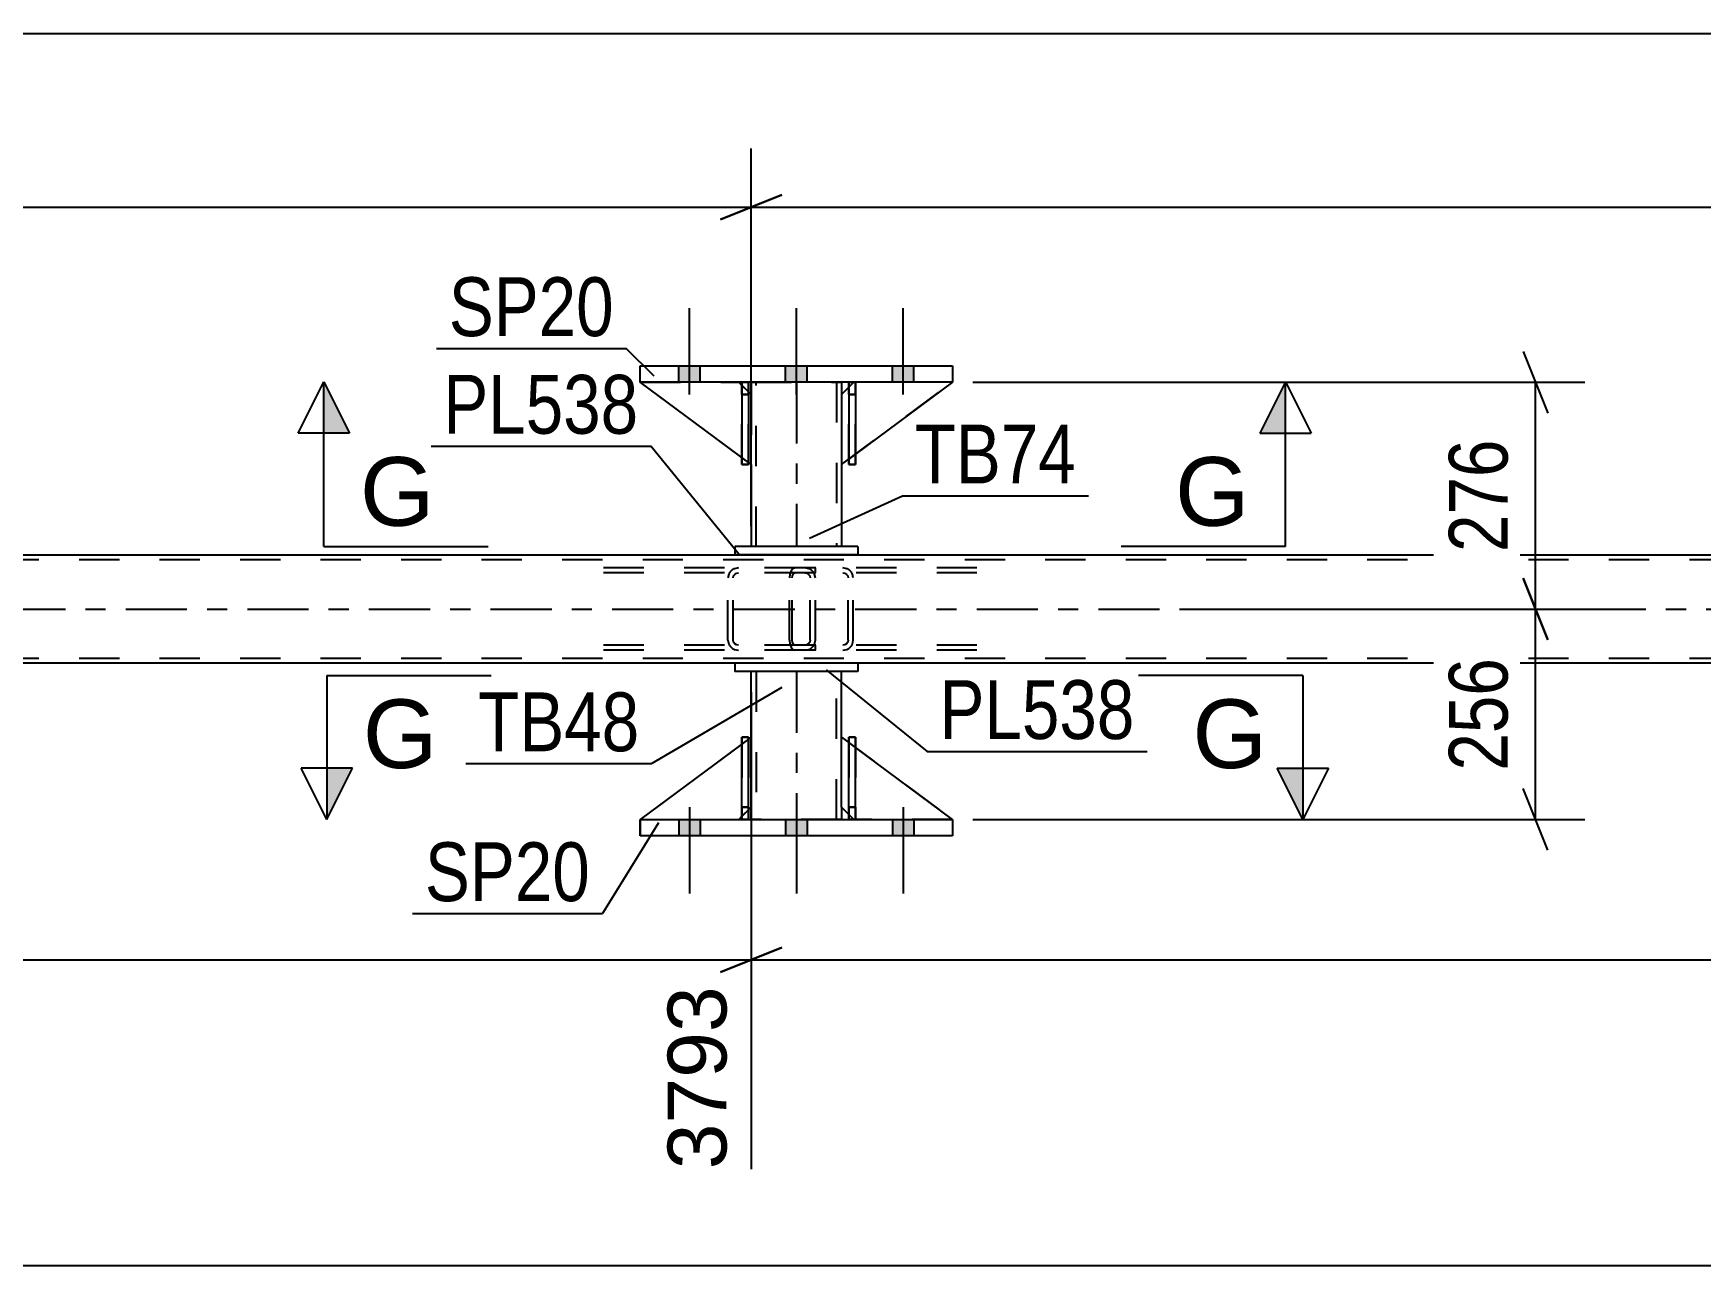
# Model space of a CAD drawing. Header units: millimetres. Extents: x 0 to 841, y 0 to 594.
# Drawn here: x 207.9 to 289.1, y 206.5 to 266.5 of the extents above; entities that cross this region are included whole.
import ezdxf

# ---------------------------------------------------------------- set-up
doc = ezdxf.new("R2010")
doc.units = ezdxf.units.MM
doc.linetypes.add('DXK_LINE_DOT2', pattern=[3.9198, 1.9599, -1.9599])
doc.linetypes.add('DXK_LINE_DOT3', pattern=[5.9187, 2.979, -0.9799, 0.9799, -0.9799])
doc.styles.add('Arial', font='arial.ttf', dxfattribs={"height": 0.2})
doc.styles.add('Arial Narrow', font='ARIALN.TTF', dxfattribs={"height": 0.2})

# ---------------------------------------------------------------- blocks, each defined once
blk = doc.blocks.new('Part-318892383-3892 - 3679')
at = {"color": 2, "linetype": 'Continuous'}
for p, q in [((242.839, 232.213), (242.713, 232.119)), ((242.839, 228.813), (242.839, 232.213)), ((242.393, 231.882), (237.439, 228.213)), ((242.393, 228.367), (242.239, 228.213)), ((242.839, 228.813), (242.713, 228.687)), ((242.839, 228.813), (242.839, 228.813))]:
    blk.add_line(p, q, dxfattribs=at)
at = {"color": 7, "linetype": 'DXK_LINE_DOT2'}
for p, q in [((242.839, 228.813), (242.839, 232.213)), ((242.713, 232.119), (242.393, 231.882)), ((237.439, 228.213), (237.439, 228.213)), ((237.439, 228.213), (242.239, 228.213)), ((242.839, 228.813), (242.239, 228.213)), ((242.713, 228.687), (242.393, 228.367))]:
    blk.add_line(p, q, dxfattribs=at)
blk = doc.blocks.new('Bolt-318892383-3699 - 3679')
at = {"linetype": 'Continuous'}
for points in [[(239.319, 227.413), (240.359, 227.413), (240.359, 228.213), (239.319, 228.213)], [(239.319, 227.413), (240.359, 227.413), (240.359, 228.213), (239.319, 228.213)], [(239.319, 227.413), (240.359, 227.413), (240.359, 228.213), (239.319, 228.213)], [(244.519, 227.413), (245.559, 227.413), (245.559, 228.213), (244.519, 228.213)], [(244.519, 227.413), (245.559, 227.413), (245.559, 228.213), (244.519, 228.213)], [(249.719, 227.413), (250.759, 227.413), (250.759, 228.213), (249.719, 228.213)], [(249.719, 227.413), (250.759, 227.413), (250.759, 228.213), (249.719, 228.213)], [(249.719, 227.413), (250.759, 227.413), (250.759, 228.213), (249.719, 228.213)]]:
    blk.add_hatch(color=1, dxfattribs=at).paths.add_polyline_path(points)
at = {"color": 1, "linetype": 'Continuous'}
for p, q in [((239.319, 228.213), (239.319, 227.413)), ((239.319, 228.213), (239.319, 227.413)), ((239.319, 228.213), (239.319, 227.413)), ((239.839, 228.813), (239.839, 224.613)), ((239.839, 228.813), (239.839, 224.613)), ((239.839, 228.813), (239.839, 224.613)), ((240.359, 228.213), (240.359, 227.413)), ((240.359, 228.213), (240.359, 227.413)), ((240.359, 228.213), (240.359, 227.413)), ((244.519, 228.213), (244.519, 227.413)), ((244.519, 228.213), (244.519, 227.413)), ((245.039, 228.813), (245.039, 224.613)), ((245.039, 228.813), (245.039, 224.613)), ((245.559, 228.213), (245.559, 227.413)), ((245.559, 228.213), (245.559, 227.413)), ((249.719, 228.213), (249.719, 227.413)), ((249.719, 228.213), (249.719, 227.413)), ((249.719, 228.213), (249.719, 227.413)), ((250.239, 228.813), (250.239, 224.613)), ((250.239, 228.813), (250.239, 224.613)), ((250.239, 228.813), (250.239, 224.613)), ((250.759, 228.213), (250.759, 227.413)), ((250.759, 228.213), (250.759, 227.413)), ((250.759, 228.213), (250.759, 227.413))]:
    blk.add_line(p, q, dxfattribs=at)
blk = doc.blocks.new('Bolt-318892383-3700 - 3679')
at = {"linetype": 'Continuous'}
for points in [[(240.359, 250.293), (239.319, 250.293), (239.319, 249.493), (240.359, 249.493)], [(240.359, 250.293), (239.319, 250.293), (239.319, 249.493), (240.359, 249.493)], [(240.359, 250.293), (239.319, 250.293), (239.319, 249.493), (240.359, 249.493)], [(245.559, 250.293), (244.519, 250.293), (244.519, 249.493), (245.559, 249.493)], [(245.559, 250.293), (244.519, 250.293), (244.519, 249.493), (245.559, 249.493)], [(250.759, 250.293), (249.719, 250.293), (249.719, 249.493), (250.759, 249.493)], [(250.759, 250.293), (249.719, 250.293), (249.719, 249.493), (250.759, 249.493)], [(250.759, 250.293), (249.719, 250.293), (249.719, 249.493), (250.759, 249.493)]]:
    blk.add_hatch(color=1, dxfattribs=at).paths.add_polyline_path(points)
at = {"color": 1, "linetype": 'Continuous'}
for p, q in [((239.839, 248.893), (239.839, 253.093)), ((239.839, 248.893), (239.839, 253.093)), ((239.839, 248.893), (239.839, 253.093)), ((245.039, 248.893), (245.039, 253.093)), ((245.039, 248.893), (245.039, 253.093)), ((250.239, 248.893), (250.239, 253.093)), ((250.239, 248.893), (250.239, 253.093)), ((250.239, 248.893), (250.239, 253.093)), ((239.319, 249.493), (239.319, 250.293)), ((239.319, 249.493), (239.319, 250.293)), ((239.319, 249.493), (239.319, 250.293)), ((240.359, 249.493), (240.359, 250.293)), ((240.359, 249.493), (240.359, 250.293)), ((240.359, 249.493), (240.359, 250.293)), ((244.519, 249.493), (244.519, 250.293)), ((244.519, 249.493), (244.519, 250.293)), ((245.559, 249.493), (245.559, 250.293)), ((245.559, 249.493), (245.559, 250.293)), ((249.719, 249.493), (249.719, 250.293)), ((249.719, 249.493), (249.719, 250.293)), ((249.719, 249.493), (249.719, 250.293)), ((250.759, 249.493), (250.759, 250.293)), ((250.759, 249.493), (250.759, 250.293)), ((250.759, 249.493), (250.759, 250.293))]:
    blk.add_line(p, q, dxfattribs=at)
blk = doc.blocks.new('Part-318892383-3795 - 3679')
at = {"color": 2, "linetype": 'Continuous'}
for p, q in [((242.839, 232.213), (242.839, 235.413)), ((247.239, 232.213), (247.239, 235.413)), ((242.839, 228.213), (242.839, 228.813)), ((247.239, 228.813), (247.239, 228.213))]:
    blk.add_line(p, q, dxfattribs=at)
at = {"color": 7, "linetype": 'DXK_LINE_DOT2'}
for p, q in [((247.239, 235.413), (242.839, 235.413)), ((243.079, 235.413), (243.079, 228.213)), ((246.999, 228.213), (246.999, 235.413)), ((242.839, 228.813), (242.839, 232.213)), ((247.239, 228.813), (247.239, 232.213)), ((247.239, 228.213), (242.839, 228.213))]:
    blk.add_line(p, q, dxfattribs=at)
at = {"color": 7, "linetype": 'DXK_LINE_DOT3'}
blk.add_line((245.039, 235.413), (245.039, 228.213), dxfattribs=at)
blk = doc.blocks.new('Part-318892383-3796 - 3679')
at = {"color": 2, "linetype": 'Continuous'}
for p, q in [((242.393, 228.213), (242.393, 232.213)), ((242.393, 232.213), (242.713, 232.213)), ((242.713, 228.213), (242.713, 232.213)), ((242.393, 228.213), (242.393, 228.213)), ((242.713, 228.213), (242.393, 228.213))]:
    blk.add_line(p, q, dxfattribs=at)
at = {"color": 7, "linetype": 'DXK_LINE_DOT2'}
for p, q in [((242.393, 232.213), (242.393, 228.813)), ((242.713, 228.813), (242.713, 232.213)), ((242.393, 228.813), (242.393, 228.213)), ((242.393, 228.813), (242.713, 228.813)), ((242.393, 228.213), (242.393, 228.213)), ((242.393, 228.213), (242.393, 228.213)), ((242.713, 228.213), (242.713, 228.813)), ((242.713, 228.213), (242.713, 228.213))]:
    blk.add_line(p, q, dxfattribs=at)
blk = doc.blocks.new('Part-318892383-3797 - 3679')
at = {"color": 2, "linetype": 'Continuous'}
for p, q in [((247.592, 228.213), (247.592, 232.213)), ((247.592, 232.213), (247.912, 232.213)), ((247.912, 228.213), (247.912, 232.213)), ((247.592, 228.213), (247.592, 228.213)), ((247.912, 228.213), (247.592, 228.213))]:
    blk.add_line(p, q, dxfattribs=at)
at = {"color": 7, "linetype": 'DXK_LINE_DOT2'}
for p, q in [((247.592, 232.213), (247.592, 228.813)), ((247.912, 228.813), (247.912, 232.213)), ((247.592, 228.813), (247.592, 228.213)), ((247.592, 228.813), (247.912, 228.813)), ((247.592, 228.213), (247.592, 228.213)), ((247.592, 228.213), (247.592, 228.213)), ((247.912, 228.213), (247.912, 228.813)), ((247.912, 228.213), (247.912, 228.213))]:
    blk.add_line(p, q, dxfattribs=at)
blk = doc.blocks.new('Part-318892383-3798 - 3679')
at = {"color": 7, "linetype": 'DXK_LINE_DOT2'}
for p, q in [((242.713, 232.213), (242.393, 232.213)), ((242.393, 228.813), (242.393, 232.213)), ((242.393, 228.213), (242.393, 232.213)), ((242.713, 232.213), (242.713, 228.813)), ((242.713, 228.213), (242.713, 232.213)), ((242.713, 228.813), (242.393, 228.813)), ((242.393, 228.213), (242.393, 228.813)), ((242.713, 228.213), (242.393, 228.213)), ((242.713, 228.813), (242.713, 228.213)), ((242.713, 228.213), (242.713, 228.213))]:
    blk.add_line(p, q, dxfattribs=at)
blk = doc.blocks.new('Part-318892383-3739 - 3679')
at = {"color": 2, "linetype": 'Continuous'}
for p, q in [((105.856, 241.093), (764.772, 241.093)), ((242.039, 235.813), (105.856, 235.813)), ((497.253, 235.813), (248.039, 235.813))]:
    blk.add_line(p, q, dxfattribs=at)
at = {"color": 7, "linetype": 'DXK_LINE_DOT2'}
for p, q in [((764.772, 240.853), (105.856, 240.853)), ((764.772, 236.053), (105.856, 236.053)), ((248.039, 235.813), (242.039, 235.813))]:
    blk.add_line(p, q, dxfattribs=at)
at = {"color": 7, "linetype": 'DXK_LINE_DOT3'}
blk.add_line((105.856, 238.453), (764.772, 238.453), dxfattribs=at)
blk = doc.blocks.new('Part-318892383-3823 - 3679')
at = {"color": 7, "linetype": 'DXK_LINE_DOT2'}
for p, q in [((242.393, 248.894), (242.393, 249.494)), ((242.393, 249.494), (242.393, 249.494)), ((242.393, 249.494), (242.393, 245.494)), ((242.393, 249.494), (242.713, 249.494)), ((242.713, 249.494), (242.713, 248.894)), ((242.713, 245.494), (242.713, 249.494)), ((242.393, 245.494), (242.393, 248.894)), ((242.393, 248.894), (242.713, 248.894)), ((242.713, 248.894), (242.713, 245.494)), ((242.393, 245.494), (242.713, 245.494))]:
    blk.add_line(p, q, dxfattribs=at)
blk = doc.blocks.new('Part-318892383-3824 - 3679')
at = {"color": 7, "linetype": 'DXK_LINE_DOT2'}
for p, q in [((247.593, 249.494), (247.592, 249.494)), ((247.592, 249.494), (247.593, 245.494)), ((247.592, 249.494), (247.913, 249.494)), ((247.593, 248.894), (247.593, 249.494)), ((247.913, 245.494), (247.912, 249.494)), ((247.913, 249.494), (247.913, 248.894)), ((247.593, 245.494), (247.593, 248.894)), ((247.593, 248.894), (247.913, 248.894)), ((247.913, 248.894), (247.913, 245.494)), ((247.593, 245.494), (247.913, 245.494))]:
    blk.add_line(p, q, dxfattribs=at)
blk = doc.blocks.new('Part-318892383-3900 - 3679')
at = {"color": 2, "linetype": 'Continuous'}
for p, q in [((242.839, 249.493), (242.839, 248.894)), ((247.239, 249.493), (247.239, 248.893)), ((242.839, 245.494), (242.839, 241.493)), ((247.239, 245.493), (247.239, 241.493))]:
    blk.add_line(p, q, dxfattribs=at)
at = {"color": 7, "linetype": 'DXK_LINE_DOT2'}
for p, q in [((242.839, 249.493), (247.239, 249.493)), ((243.079, 241.493), (243.079, 249.493)), ((246.999, 249.493), (246.999, 241.493)), ((242.839, 248.894), (242.839, 245.494)), ((247.239, 248.893), (247.239, 245.493)), ((247.239, 241.493), (242.839, 241.493))]:
    blk.add_line(p, q, dxfattribs=at)
at = {"color": 7, "linetype": 'DXK_LINE_DOT3'}
blk.add_line((245.039, 249.493), (245.039, 241.493), dxfattribs=at)
blk = doc.blocks.new('Part-318892383-3785 - 3679')
at = {"color": 2, "linetype": 'Continuous'}
for p, q in [((248.039, 241.493), (242.039, 241.493)), ((242.039, 241.493), (242.039, 241.093)), ((248.039, 241.093), (242.039, 241.093)), ((248.039, 241.493), (248.039, 241.093))]:
    blk.add_line(p, q, dxfattribs=at)
blk = doc.blocks.new('Part-318892383-3790 - 3679')
at = {"color": 2, "linetype": 'Continuous'}
for p, q in [((248.039, 235.813), (242.039, 235.813)), ((242.039, 235.813), (242.039, 235.413)), ((248.039, 235.413), (242.039, 235.413)), ((248.039, 235.813), (248.039, 235.413))]:
    blk.add_line(p, q, dxfattribs=at)
blk = doc.blocks.new('Part-318892383-3864 - 3679')
at = {"color": 7, "linetype": 'DXK_LINE_DOT2'}
for p, q in [((247.839, 249.494), (247.239, 248.894)), ((247.239, 245.494), (252.639, 249.494)), ((252.639, 249.494), (247.839, 249.494)), ((247.239, 248.894), (247.239, 245.494))]:
    blk.add_line(p, q, dxfattribs=at)
blk = doc.blocks.new('Part-318892383-3817 - 3679')
at = {"color": 7, "linetype": 'DXK_LINE_DOT2'}
for p, q in [((244.783, 240.312), (244.724, 240.157)), ((244.871, 240.416), (244.783, 240.312)), ((244.975, 240.453), (244.871, 240.416)), ((253.834, 240.453), (244.975, 240.453)), ((245.967, 240.213), (245.967, 240.453)), ((247.502, 240.416), (247.309, 240.453)), ((244.724, 240.157), (244.704, 239.973)), ((244.704, 236.933), (244.704, 239.973)), ((244.839, 239.973), (244.85, 240.065)), ((244.839, 236.933), (244.839, 239.973)), ((244.85, 240.065), (244.879, 240.143)), ((244.879, 240.143), (244.923, 240.195)), ((244.923, 240.195), (244.975, 240.213)), ((253.834, 240.213), (244.975, 240.213)), ((247.309, 240.213), (247.405, 240.195)), ((247.405, 240.195), (247.487, 240.143)), ((247.487, 240.143), (247.541, 240.065)), ((247.541, 240.065), (247.56, 239.973)), ((247.56, 236.933), (247.56, 239.973)), ((247.812, 239.973), (247.774, 240.157)), ((247.812, 236.933), (247.812, 239.973)), ((244.704, 236.933), (244.724, 236.749)), ((244.724, 236.749), (244.783, 236.594)), ((244.783, 236.594), (244.871, 236.489)), ((244.85, 236.841), (244.839, 236.933)), ((244.879, 236.763), (244.85, 236.841)), ((244.871, 236.489), (244.975, 236.453)), ((244.923, 236.711), (244.879, 236.763)), ((244.975, 236.693), (244.923, 236.711)), ((253.834, 236.693), (244.975, 236.693)), ((253.834, 236.453), (244.975, 236.453)), ((245.967, 236.453), (245.967, 236.693)), ((247.405, 236.711), (247.309, 236.693)), ((247.309, 236.453), (247.502, 236.489)), ((247.487, 236.763), (247.405, 236.711)), ((247.541, 236.841), (247.487, 236.763)), ((247.56, 236.933), (247.541, 236.841)), ((247.774, 236.749), (247.812, 236.933))]:
    blk.add_line(p, q, dxfattribs=at)
for centre, start, end in [((247.324, 239.958), 23.84941, 68.8059), ((247.324, 236.948), 291.1941, 336.15059)]:
    blk.add_arc(centre, 0.492, start, end, dxfattribs=at)
blk = doc.blocks.new('Part-318892383-3821 - 3679')
at = {"color": 2, "linetype": 'Continuous'}
for p, q in [((242.713, 249.494), (242.393, 249.494)), ((242.393, 249.493), (242.393, 245.494)), ((242.713, 249.494), (242.713, 249.494)), ((242.713, 249.493), (242.713, 245.494)), ((242.713, 245.494), (242.393, 245.494))]:
    blk.add_line(p, q, dxfattribs=at)
at = {"color": 7, "linetype": 'DXK_LINE_DOT2'}
for p, q in [((242.393, 249.494), (242.393, 248.894)), ((242.393, 249.494), (242.393, 249.493)), ((242.713, 248.894), (242.713, 249.494)), ((242.713, 249.494), (242.713, 249.493)), ((242.713, 248.894), (242.393, 248.894)), ((242.393, 248.894), (242.393, 245.494)), ((242.713, 245.494), (242.713, 248.894))]:
    blk.add_line(p, q, dxfattribs=at)
blk = doc.blocks.new('Part-318892383-3822 - 3679')
at = {"color": 2, "linetype": 'Continuous'}
for p, q in [((247.912, 249.494), (247.592, 249.494)), ((247.592, 249.493), (247.592, 245.494)), ((247.912, 249.494), (247.912, 249.494)), ((247.912, 249.493), (247.912, 245.494)), ((247.912, 245.494), (247.592, 245.494))]:
    blk.add_line(p, q, dxfattribs=at)
at = {"color": 7, "linetype": 'DXK_LINE_DOT2'}
for p, q in [((247.592, 249.494), (247.592, 248.894)), ((247.592, 249.494), (247.592, 249.493)), ((247.912, 248.894), (247.912, 249.494)), ((247.912, 249.494), (247.912, 249.493)), ((247.912, 248.894), (247.592, 248.894)), ((247.592, 248.894), (247.592, 245.494)), ((247.912, 245.494), (247.912, 248.894))]:
    blk.add_line(p, q, dxfattribs=at)
blk = doc.blocks.new('Part-318892383-3825 - 3679')
at = {"color": 2, "linetype": 'Continuous'}
for p, q in [((242.393, 245.824), (237.439, 249.494)), ((242.393, 249.34), (242.239, 249.494)), ((242.839, 248.894), (242.713, 249.02)), ((242.839, 248.894), (242.839, 248.894)), ((242.839, 245.494), (242.839, 248.894)), ((242.713, 245.587), (242.839, 245.494)), ((242.839, 245.494), (242.839, 245.494))]:
    blk.add_line(p, q, dxfattribs=at)
at = {"color": 7, "linetype": 'DXK_LINE_DOT2'}
for p, q in [((242.239, 249.494), (237.439, 249.494)), ((237.439, 249.494), (237.439, 249.494)), ((242.239, 249.494), (242.839, 248.894)), ((242.713, 249.02), (242.393, 249.34)), ((242.839, 248.894), (242.839, 245.494)), ((242.713, 245.587), (242.393, 245.824))]:
    blk.add_line(p, q, dxfattribs=at)
blk = doc.blocks.new('Part-318892383-3826 - 3679')
at = {"color": 7, "linetype": 'DXK_LINE_DOT2'}
for p, q in [((242.839, 245.494), (237.439, 249.494)), ((237.439, 249.494), (242.239, 249.494)), ((242.239, 249.494), (242.839, 248.894)), ((242.839, 248.894), (242.239, 249.494)), ((242.839, 248.894), (242.839, 245.494)), ((242.839, 248.894), (242.839, 248.894)), ((242.839, 248.894), (242.839, 245.494))]:
    blk.add_line(p, q, dxfattribs=at)
blk = doc.blocks.new('Part-318892383-3863 - 3679')
at = {"color": 2, "linetype": 'Continuous'}
for p, q in [((247.592, 249.247), (247.239, 248.894)), ((252.639, 249.493), (247.912, 245.992)), ((247.239, 248.894), (247.239, 245.494)), ((247.239, 245.494), (247.592, 245.755))]:
    blk.add_line(p, q, dxfattribs=at)
at = {"color": 7, "linetype": 'DXK_LINE_DOT2'}
for p, q in [((247.839, 249.494), (247.592, 249.247)), ((252.639, 249.494), (247.839, 249.494)), ((252.639, 249.493), (252.639, 249.494)), ((252.639, 249.494), (252.639, 249.493)), ((247.912, 245.992), (247.592, 245.755))]:
    blk.add_line(p, q, dxfattribs=at)
blk = doc.blocks.new('Part-318892383-3869 - 3679')
at = {"color": 2, "linetype": 'Continuous'}
for p, q in [((237.439, 228.213), (252.639, 228.213)), ((237.439, 228.213), (237.439, 227.413)), ((252.639, 228.213), (252.639, 227.413)), ((252.639, 227.413), (237.439, 227.413))]:
    blk.add_line(p, q, dxfattribs=at)
at = {"color": 7, "linetype": 'DXK_LINE_DOT2'}
for p, q in [((237.439, 227.413), (237.439, 228.213)), ((252.639, 228.213), (252.639, 227.413))]:
    blk.add_line(p, q, dxfattribs=at)
blk = doc.blocks.new('Part-318892383-3874 - 3679')
at = {"color": 2, "linetype": 'Continuous'}
for p, q in [((237.439, 249.493), (237.439, 250.293)), ((237.439, 250.293), (252.639, 250.293)), ((252.639, 250.293), (252.639, 249.493)), ((252.639, 249.493), (237.439, 249.493))]:
    blk.add_line(p, q, dxfattribs=at)
blk = doc.blocks.new('Part-318892383-3891 - 3679')
at = {"color": 7, "linetype": 'DXK_LINE_DOT2'}
for p, q in [((247.592, 228.213), (247.593, 232.213)), ((247.913, 232.213), (247.593, 232.213)), ((247.593, 228.813), (247.593, 232.213)), ((247.912, 228.213), (247.913, 232.213)), ((247.913, 232.213), (247.913, 228.813)), ((247.913, 228.213), (247.592, 228.213)), ((247.913, 228.813), (247.593, 228.813)), ((247.593, 228.213), (247.593, 228.813)), ((247.913, 228.213), (247.912, 228.213)), ((247.913, 228.813), (247.913, 228.213))]:
    blk.add_line(p, q, dxfattribs=at)
blk = doc.blocks.new('Part-318892383-3893 - 3679')
at = {"color": 7, "linetype": 'DXK_LINE_DOT2'}
for p, q in [((242.839, 232.213), (237.439, 228.213)), ((242.839, 228.813), (242.839, 232.213)), ((242.839, 232.213), (242.839, 228.813)), ((237.439, 228.213), (242.239, 228.213)), ((242.239, 228.213), (242.839, 228.813)), ((242.839, 228.813), (242.239, 228.213)), ((242.839, 228.813), (242.839, 228.813))]:
    blk.add_line(p, q, dxfattribs=at)
blk = doc.blocks.new('Part-318892383-3894 - 3679')
at = {"color": 2, "linetype": 'Continuous'}
for p, q in [((247.239, 228.813), (247.239, 232.213)), ((247.239, 232.213), (247.592, 231.951)), ((252.639, 228.213), (247.912, 231.714)), ((247.592, 228.459), (247.239, 228.813))]:
    blk.add_line(p, q, dxfattribs=at)
at = {"color": 7, "linetype": 'DXK_LINE_DOT2'}
for p, q in [((247.912, 231.714), (247.592, 231.951)), ((247.592, 228.459), (247.839, 228.213)), ((247.839, 228.213), (252.639, 228.213))]:
    blk.add_line(p, q, dxfattribs=at)
blk = doc.blocks.new('Part-318892383-3895 - 3679')
at = {"color": 7, "linetype": 'DXK_LINE_DOT2'}
for p, q in [((247.239, 228.813), (247.239, 232.213)), ((247.239, 232.213), (252.639, 228.213)), ((247.839, 228.213), (247.239, 228.813)), ((252.639, 228.213), (247.839, 228.213))]:
    blk.add_line(p, q, dxfattribs=at)
blk = doc.blocks.new('Part-318892383-3927 - 3679')
at = {"color": 7, "linetype": 'DXK_LINE_DOT2'}
for p, q in [((245.456, 240.453), (234.602, 240.453)), ((242.221, 240.453), (242.026, 240.416)), ((245.652, 240.416), (245.456, 240.453)), ((245.456, 240.213), (234.602, 240.213)), ((241.749, 240.157), (241.71, 239.973)), ((241.71, 236.933), (241.71, 239.973)), ((241.966, 239.973), (241.985, 240.065)), ((241.966, 236.933), (241.966, 239.973)), ((241.985, 240.065), (242.04, 240.143)), ((242.04, 240.143), (242.123, 240.195)), ((242.123, 240.195), (242.221, 240.213)), ((245.456, 240.213), (245.554, 240.195)), ((245.554, 240.195), (245.637, 240.143)), ((245.637, 240.143), (245.692, 240.065)), ((245.692, 240.065), (245.712, 239.973)), ((245.712, 236.933), (245.712, 239.973)), ((245.967, 239.973), (245.928, 240.157)), ((245.967, 236.933), (245.967, 239.973)), ((245.456, 236.693), (234.602, 236.693)), ((245.456, 236.453), (234.602, 236.453)), ((241.71, 236.933), (241.749, 236.749)), ((241.985, 236.841), (241.966, 236.933)), ((242.04, 236.763), (241.985, 236.841)), ((242.026, 236.489), (242.221, 236.453)), ((242.123, 236.711), (242.04, 236.763)), ((242.221, 236.693), (242.123, 236.711)), ((245.554, 236.711), (245.456, 236.693)), ((245.456, 236.453), (245.652, 236.489)), ((245.637, 236.763), (245.554, 236.711)), ((245.692, 236.841), (245.637, 236.763)), ((245.712, 236.933), (245.692, 236.841)), ((245.928, 236.749), (245.967, 236.933))]:
    blk.add_line(p, q, dxfattribs=at)
for centre, start, end in [((242.202, 239.952), 110.75832, 155.68004), ((245.476, 239.952), 24.31996, 69.24168), ((242.202, 236.954), 204.31996, 249.24168), ((245.476, 236.954), 290.75832, 335.68004)]:
    blk.add_arc(centre, 0.496, start, end, dxfattribs=at)
blk = doc.blocks.new('StraightDimension-318892383-14960 - 3679')
at = {"color": 7, "linetype": 'Continuous'}
for p, q in [((242.839, 242.493), (242.839, 260.867)), ((244.339, 258.617), (241.339, 257.417)), ((242.839, 258.017), (498.053, 258.017))]:
    blk.add_line(p, q, dxfattribs=at)
blk = doc.blocks.new('StraightDimension-318892383-3982 - 3679')
at = {"color": 7, "linetype": 'Continuous'}
for p, q in [((280.42, 239.953), (281.62, 236.953)), ((264.611, 238.453), (283.42, 238.453)), ((281.02, 228.213), (281.02, 238.453)), ((281.62, 226.713), (280.42, 229.713)), ((253.639, 228.213), (283.42, 228.213))]:
    blk.add_line(p, q, dxfattribs=at)
at = {"color": 0}
blk.add_wipeout([(280.27, 236.675), (276.07, 236.675), (276.07, 229.991), (280.27, 229.991)], dxfattribs=at)
at = {"color": 3, "style": 'Arial Narrow'}
blk.add_text('256', height=2.8633, rotation=90.00021, dxfattribs=at).set_placement((279.67, 230.591))
blk = doc.blocks.new('StraightDimension-318892383-4011 - 3679')
at = {"color": 7, "linetype": 'Continuous'}
for p, q in [((280.42, 250.994), (281.62, 247.994)), ((253.639, 249.494), (283.42, 249.494)), ((281.02, 238.453), (281.02, 249.494)), ((281.62, 236.953), (280.42, 239.953)), ((264.611, 238.453), (283.42, 238.453))]:
    blk.add_line(p, q, dxfattribs=at)
at = {"color": 0}
blk.add_wipeout([(280.27, 247.315), (276.07, 247.315), (276.07, 240.631), (280.27, 240.631)], dxfattribs=at)
at = {"color": 3, "style": 'Arial Narrow'}
blk.add_text('276', height=2.8633, rotation=90.00021, dxfattribs=at).set_placement((279.67, 241.231))
blk = doc.blocks.new('StraightDimension-318892383-4041 - 3679')
at = {"color": 7, "linetype": 'Continuous'}
blk.add_line((96.596, 206.496), (774.032, 206.496), dxfattribs=at)
blk = doc.blocks.new('StraightDimension-318892383-14767 - 3679')
at = {"color": 7, "linetype": 'Continuous'}
for p, q in [((242.839, 234.413), (242.839, 211.186)), ((244.339, 221.981), (241.339, 220.781)), ((242.839, 221.381), (498.053, 221.381))]:
    blk.add_line(p, q, dxfattribs=at)
blk = doc.blocks.new('StraightDimension-318892383-14768 - 3679')
at = {"color": 7, "linetype": 'Continuous'}
for p, q in [((242.839, 234.413), (242.839, 211.186)), ((241.339, 220.781), (244.339, 221.981)), ((97.236, 221.381), (242.839, 221.381))]:
    blk.add_line(p, q, dxfattribs=at)
at = {"color": 0, "linetype": 'Continuous'}
blk.add_wipeout([(242.239, 220.681), (238.039, 220.681), (238.039, 210.586), (242.239, 210.586)], dxfattribs=at)
at = {"color": 3, "linetype": 'Continuous', "style": 'Arial'}
blk.add_text('3793', height=2.8652, rotation=90.00021, dxfattribs=at).set_placement((241.639, 211.186))
blk = doc.blocks.new('StraightDimension-318892383-14891 - 3679')
at = {"color": 7, "linetype": 'Continuous'}
blk.add_line((97.236, 266.474), (773.392, 266.474), dxfattribs=at)
blk = doc.blocks.new('StraightDimension-318892383-14961 - 3679')
at = {"color": 7, "linetype": 'Continuous'}
for p, q in [((242.839, 242.493), (242.839, 260.867)), ((241.339, 257.417), (244.339, 258.617)), ((97.236, 258.017), (242.839, 258.017))]:
    blk.add_line(p, q, dxfattribs=at)
blk = doc.blocks.new('Mark-318892383-3781 - 3679')
at = {"color": 30, "linetype": 'Continuous'}
for p in [(227.253, 246.387), (242.232, 241.124)]:
    blk.add_line(p, (237.957, 246.387), dxfattribs=at)
at = {"color": 0}
blk.add_wipeout([(237.357, 246.987), (237.357, 249.987), (227.853, 249.987), (227.853, 246.987)], dxfattribs=at)
blk.add_wipeout([(237.357, 246.987), (237.357, 249.987), (227.853, 249.987), (227.853, 246.987)], dxfattribs=at)
at = {"color": 3, "style": 'Arial Narrow'}
blk.add_text('PL538', height=2.8633, dxfattribs=at).set_placement((227.853, 246.987))
blk = doc.blocks.new('Mark-318892383-3786 - 3679')
at = {"color": 30, "linetype": 'Continuous'}
for p, q in [((246.493, 235.489), (251.41, 231.528)), ((251.41, 231.528), (262.114, 231.528))]:
    blk.add_line(p, q, dxfattribs=at)
at = {"color": 0}
blk.add_wipeout([(261.514, 232.128), (261.514, 235.128), (252.01, 235.128), (252.01, 232.128)], dxfattribs=at)
blk.add_wipeout([(261.514, 232.128), (261.514, 235.128), (252.01, 235.128), (252.01, 232.128)], dxfattribs=at)
at = {"color": 3, "style": 'Arial Narrow'}
blk.add_text('PL538', height=2.8633, dxfattribs=at).set_placement((252.01, 232.128))
blk = doc.blocks.new('Mark-318892383-3791 - 3679')
at = {"color": 30, "linetype": 'Continuous'}
for p in [(244.327, 234.632), (228.949, 230.932)]:
    blk.add_line(p, (238.003, 230.932), dxfattribs=at)
at = {"color": 0}
blk.add_wipeout([(237.403, 231.532), (237.403, 234.532), (229.549, 234.532), (229.549, 231.532)], dxfattribs=at)
blk.add_wipeout([(237.403, 231.532), (237.403, 234.532), (229.549, 234.532), (229.549, 231.532)], dxfattribs=at)
at = {"color": 3, "style": 'Arial Narrow'}
blk.add_text('TB48', height=2.8633, dxfattribs=at).set_placement((229.549, 231.532))
blk = doc.blocks.new('Mark-318892383-3870 - 3679')
at = {"color": 30, "linetype": 'Continuous'}
for p in [(227.52, 251.137), (238.12, 249.79)]:
    blk.add_line(p, (236.759, 251.137), dxfattribs=at)
at = {"color": 0}
blk.add_wipeout([(236.159, 251.737), (236.159, 254.737), (228.12, 254.737), (228.12, 251.737)], dxfattribs=at)
blk.add_wipeout([(236.159, 251.737), (236.159, 254.737), (228.12, 254.737), (228.12, 251.737)], dxfattribs=at)
at = {"color": 3, "style": 'Arial Narrow'}
blk.add_text('SP20', height=2.8633, dxfattribs=at).set_placement((228.12, 251.737))
blk = doc.blocks.new('SectionMark-318892383-4211 - 3679')
at = {"linetype": 'Continuous'}
for points in [[(223.292, 247.006), (222.042, 247.006), (222.042, 249.506)], [(268.855, 247.006), (267.605, 247.006), (268.855, 249.506)]]:
    blk.add_hatch(color=6, dxfattribs=at).paths.add_polyline_path(points)
at = {"color": 6, "linetype": 'Continuous'}
for p, q in [((220.792, 247.006), (222.042, 249.506)), ((222.042, 241.506), (222.042, 249.506)), ((222.042, 249.506), (223.292, 247.006)), ((268.855, 249.506), (267.605, 247.006)), ((268.855, 241.506), (268.855, 249.506)), ((268.855, 249.506), (270.105, 247.006)), ((223.292, 247.006), (220.792, 247.006)), ((267.605, 247.006), (270.105, 247.006)), ((222.042, 241.506), (230.042, 241.506)), ((268.855, 241.506), (260.855, 241.506))]:
    blk.add_line(p, q, dxfattribs=at)
at = {"color": 0, "linetype": 'Continuous'}
for points in [[(227.422, 242.506), (227.422, 246.006), (223.792, 246.006), (223.792, 242.506)], [(267.105, 242.506), (267.105, 246.006), (263.475, 246.006), (263.475, 242.506)]]:
    blk.add_wipeout(points, dxfattribs=at)
at = {"color": 3, "linetype": 'Continuous', "style": 'Arial'}
for p in [(223.792, 242.506), (263.475, 242.506)]:
    blk.add_text('G', height=3.343, dxfattribs=at).set_placement(p)
blk = doc.blocks.new('Mark-318892383-3865 - 3679')
at = {"color": 30, "linetype": 'Continuous'}
for p in [(238.327, 228.041), (226.358, 223.636)]:
    blk.add_line(p, (235.597, 223.636), dxfattribs=at)
at = {"color": 0}
blk.add_wipeout([(234.997, 224.236), (234.997, 227.236), (226.958, 227.236), (226.958, 224.236)], dxfattribs=at)
blk.add_wipeout([(234.997, 224.236), (234.997, 227.236), (226.958, 227.236), (226.958, 224.236)], dxfattribs=at)
at = {"color": 3, "style": 'Arial Narrow'}
blk.add_text('SP20', height=2.8633, dxfattribs=at).set_placement((226.958, 224.236))
blk = doc.blocks.new('Mark-318892383-3896 - 3679')
at = {"color": 30, "linetype": 'Continuous'}
for p, q in [((245.676, 241.907), (250.202, 243.968)), ((250.202, 243.968), (259.256, 243.968))]:
    blk.add_line(p, q, dxfattribs=at)
at = {"color": 0}
blk.add_wipeout([(258.656, 244.568), (258.656, 247.568), (250.802, 247.568), (250.802, 244.568)], dxfattribs=at)
blk.add_wipeout([(258.656, 244.568), (258.656, 247.568), (250.802, 247.568), (250.802, 244.568)], dxfattribs=at)
at = {"color": 3, "style": 'Arial Narrow'}
blk.add_text('TB74', height=2.8633, dxfattribs=at).set_placement((250.802, 244.568))
blk = doc.blocks.new('SectionMark-318892383-4209 - 3679')
at = {"linetype": 'Continuous'}
for points in [[(222.185, 230.713), (223.435, 230.713), (222.185, 228.213)], [(268.452, 230.713), (269.702, 230.713), (269.702, 228.213)]]:
    blk.add_hatch(color=6, dxfattribs=at).paths.add_polyline_path(points)
at = {"color": 6, "linetype": 'Continuous'}
for p, q in [((222.185, 235.213), (230.185, 235.213)), ((222.185, 235.213), (222.185, 228.213)), ((269.702, 235.213), (261.702, 235.213)), ((269.702, 235.213), (269.702, 228.213)), ((222.185, 228.213), (220.935, 230.713)), ((223.435, 230.713), (220.935, 230.713)), ((222.185, 228.213), (223.435, 230.713)), ((268.452, 230.713), (270.952, 230.713)), ((269.702, 228.213), (268.452, 230.713)), ((270.952, 230.713), (269.702, 228.213))]:
    blk.add_line(p, q, dxfattribs=at)
at = {"color": 0, "linetype": 'Continuous'}
for points in [[(227.565, 230.713), (227.565, 234.213), (223.935, 234.213), (223.935, 230.713)], [(267.952, 230.713), (267.952, 234.213), (264.322, 234.213), (264.322, 230.713)]]:
    blk.add_wipeout(points, dxfattribs=at)
at = {"color": 3, "linetype": 'Continuous', "style": 'Arial'}
for p in [(223.935, 230.713), (264.322, 230.713)]:
    blk.add_text('G', height=3.343, dxfattribs=at).set_placement(p)

msp = doc.modelspace()

# ---------------------------------------------------------------- block references
for name in ['Bolt-318892383-3700 - 3679', 'Part-318892383-3874 - 3679', 'Part-318892383-3825 - 3679', 'Part-318892383-3826 - 3679', 'Part-318892383-3823 - 3679', 'Part-318892383-3821 - 3679', 'Part-318892383-3900 - 3679', 'Part-318892383-3864 - 3679', 'Part-318892383-3863 - 3679', 'Part-318892383-3824 - 3679', 'Part-318892383-3822 - 3679', 'Part-318892383-3739 - 3679', 'Part-318892383-3785 - 3679', 'Part-318892383-3927 - 3679', 'Part-318892383-3817 - 3679', 'Part-318892383-3790 - 3679', 'Part-318892383-3795 - 3679', 'Part-318892383-3892 - 3679', 'Part-318892383-3893 - 3679', 'Part-318892383-3796 - 3679', 'Part-318892383-3798 - 3679', 'Part-318892383-3894 - 3679', 'Part-318892383-3895 - 3679', 'Part-318892383-3797 - 3679', 'Part-318892383-3891 - 3679', 'Part-318892383-3869 - 3679', 'Bolt-318892383-3699 - 3679']:
    msp.add_blockref(name, (0, 0))

# ---------------------------------------------------------------- next in the draw order: block references
for name in ['StraightDimension-318892383-14960 - 3679', 'StraightDimension-318892383-3982 - 3679']:
    msp.add_blockref(name, (0, 0))

# ---------------------------------------------------------------- next in the draw order: block references
for name in ['StraightDimension-318892383-4011 - 3679', 'StraightDimension-318892383-4041 - 3679']:
    msp.add_blockref(name, (0, 0))

# ---------------------------------------------------------------- next in the draw order: block references
for name in ['StraightDimension-318892383-14891 - 3679', 'StraightDimension-318892383-14767 - 3679']:
    msp.add_blockref(name, (0, 0))

# ---------------------------------------------------------------- next in the draw order: block references
for name in ['StraightDimension-318892383-14961 - 3679', 'Mark-318892383-3786 - 3679', 'StraightDimension-318892383-14768 - 3679']:
    msp.add_blockref(name, (0, 0))

# ---------------------------------------------------------------- next in the draw order: block references
for name in ['Mark-318892383-3781 - 3679', 'Mark-318892383-3791 - 3679', 'Mark-318892383-3865 - 3679']:
    msp.add_blockref(name, (0, 0))

# ---------------------------------------------------------------- next in the draw order: block references
for name in ['Mark-318892383-3870 - 3679', 'SectionMark-318892383-4209 - 3679']:
    msp.add_blockref(name, (0, 0))

# ---------------------------------------------------------------- next in the draw order: block references
msp.add_blockref('SectionMark-318892383-4211 - 3679', (0, 0))

# ---------------------------------------------------------------- next in the draw order: block references
msp.add_blockref('Mark-318892383-3896 - 3679', (0, 0))

doc.saveas('drawing.dxf')
